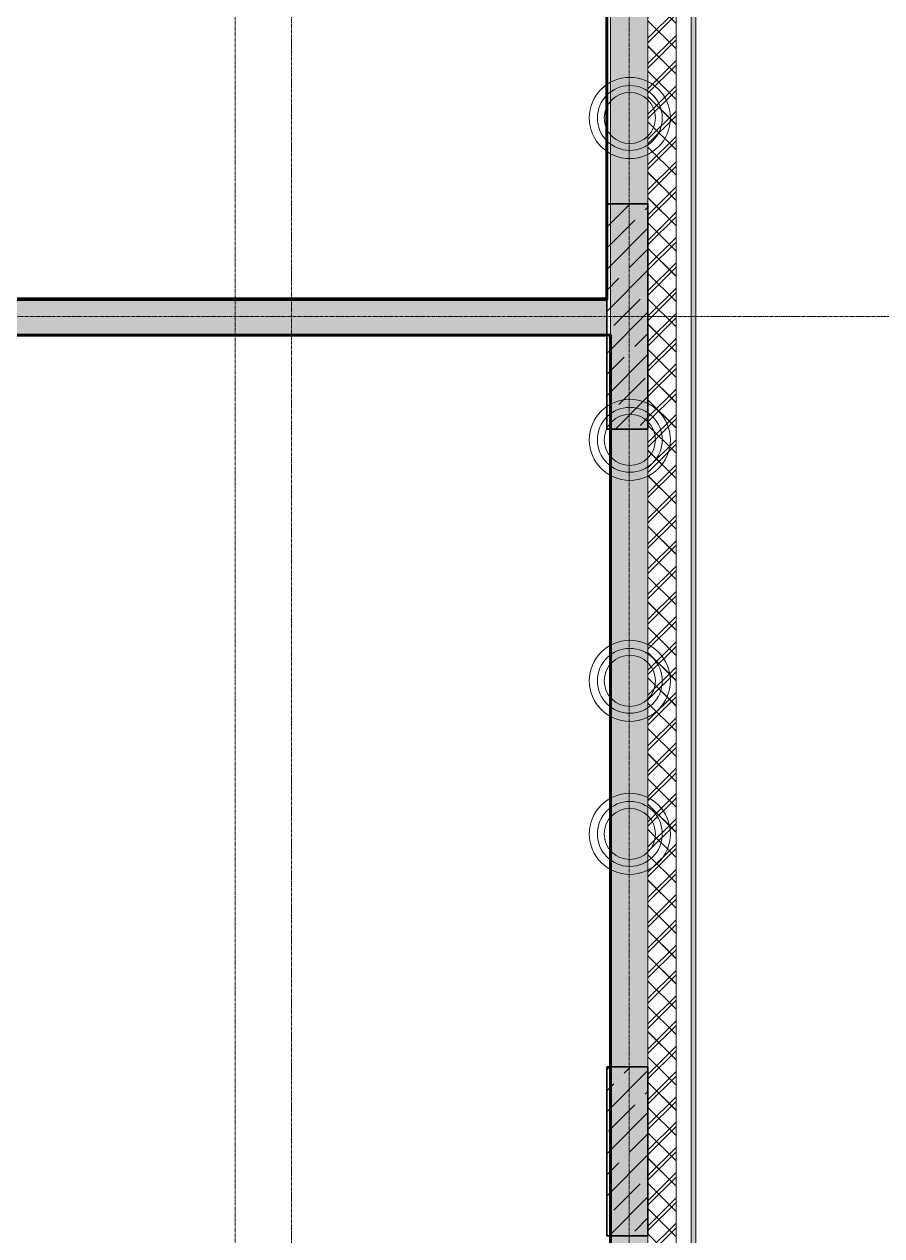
# Model space of a CAD drawing. Header units: millimetres. Extents: x 470010 to 1231400, y -134005 to 421770.
# Drawn here: x 689748 to 694320, y -55611 to -49154 of the extents above; entities that cross this region are included whole.
import ezdxf
from ezdxf.enums import TextEntityAlignment as Align

# ---------------------------------------------------------------- set-up
doc = ezdxf.new("R2010")
doc.units = ezdxf.units.MM
for name, pattern in [('CENTER2', [28.575, 19.05, -3.175, 3.175, -3.175]), ('DASHED', [19.05, 12.7, -6.35]), ('HIDDEN2', [4.7625, 3.175, -1.5875])]:
    doc.linetypes.add(name, pattern=pattern)
doc.layers.get('Defpoints').update_dxf_attribs({"color": 140})
for name, color, linetype, lineweight in [('0) шп потолок', 3, 'Continuous', 60), ('АР_Колонны', 70, 'Continuous', 30), ('АР_Стены ЖБ', 7, 'Continuous', 35), ('АР_Стены ПЕНОблок', 52, 'Continuous', 20), ('АР_Тонкая', 254, 'Continuous', 5), ('АР_Утеплитель', 31, 'Continuous', 0), ('АР_Штриховка', 8, 'Continuous', 0)]:
    doc.layers.add(name, color=color, linetype=linetype, lineweight=lineweight)
doc.layers.add('АР_Делит', color=120, linetype='Continuous', lineweight=0, plot=False)
doc.layers.add('РД_Оси_100', color=7, linetype='Continuous', lineweight=0, true_color=0x525252)
doc.styles.add('style1', font='ARIALN.TTF')

# ---------------------------------------------------------------- blocks, each defined once
blk = doc.blocks.new('СОШ_2200_АР_ОСИ_М100_28.05.24')
at = {"layer": 'АР_Делит', "color": 251, "linetype": 'DASHED', "true_color": 0x636466}
blk.add_lwpolyline([(114955, 135155), (114955, -355), (93595.036, -355), (93595.036, 13855), (94145, 13855), (94145, 68320), (66055, 68320), (66055, 13857.73), (83455, 13857.73), (83455, -355), (45245, -355), (45245, 13145), (44695, 13145), (44695, 26755), (45245, 26755), (45245, 68320), (20455, 68320), (20455, 26755), (27955, 26755), (27955, 13145), (-355, 13145), (-355, 100855)], dxfattribs=at)
at = {"layer": 'РД_Оси_100', "color": 251, "linetype": 'CENTER2', "true_color": 0x636466}
for p, q in [((20100, -6155), (20100, 139938.679)), ((29555, 42900), (-5954.958, 42900))]:
    blk.add_line(p, q, dxfattribs=at)
for points in [[(17850, 139938.679), (18000, 139538.679), (18000, -6194.092)], [(18300, -6196.31), (18300, 139538.679), (18450, 139938.679)]]:
    blk.add_lwpolyline(points, dxfattribs=at)
blk = doc.blocks.new('A$C9108343f')
at = {"layer": 'АР_Штриховка', "linetype": 'Continuous', "lineweight": 0, "true_color": 0x000000}
h = blk.add_hatch(dxfattribs=at)
h.set_pattern_fill('AR-CONC', color=18, angle=-360, style=0)
h.set_pattern_definition([(50, (-63444.08, -115658.25), (182.18467, -15.93909), [19.05, -209.55]), (355, (-63444.08, -115658.25), (-35.24342, 191.05685), [15.24, -167.64058]), (100.45144, (-63428.9, -115659.58), (146.94125, 175.11775), [16.19001, -178.09024]), (46.1842, (-63444.08, -115607.45), (271.07904, -42.04233), [28.575, -314.325]), (96.63556, (-63421.5, -115610.95), (237.40413, 247.42612), [24.28502, -267.1356]), (351.18415, (-63444.08, -115607.45), (237.40413, 247.42612), [22.85997, -251.45973]), (21, (-63418.68, -115620.15), (151.61439, -102.2652), [19.05, -209.55]), (326, (-63418.68, -115620.15), (61.80203, 184.18797), [15.24, -167.64]), (71.451445, (-63406.05, -115628.67), (213.41642, 81.92277), [16.19001, -178.08994]), (37.5, (-63444.08, -115658.25), (3.088603, 84.555039), [0, -165.608, 0, -170.18, 0, -168.275]), (7.5, (-63444.08, -115658.25), (66.819663, 100.180575), [0, -97.028, 0, -161.798, 0, -64.135]), (327.5, (-63500.725, -115658.25), (135.590595, -5.728744), [0, -63.5, 0, -198.12, 0, -262.89]), (317.5, (-63526.13, -115658.25), (148.12918, 25.42649), [0, -82.55, 0, -131.572, 0, -186.69])])
h.paths.add_polyline_path([(27355, 75330), (27155, 75530), (27155, 40455), (27355, 40455)], flags=0)
h = blk.add_hatch(dxfattribs=at)
h.set_pattern_fill('ANSI37', color=18, scale=30, angle=-360, style=0)
h.set_pattern_definition([(45, (-63444.08, -115658.25), (-67.35192, 67.35192), []), (135, (-63444.08, -115658.25), (-67.35192, -67.35192), [])])
h.paths.add_polyline_path([(27505, 75180), (27355, 75330), (27355, 40455), (27505, 40455)], flags=0)
h = blk.add_hatch(dxfattribs=at)
h.set_pattern_fill('_U', color=18, angle=-360, style=0, pattern_type=0)
h.set_pattern_definition([(360, (-63444.0831, -115658.2497), (7e-16, 1), [])])
h.paths.add_polyline_path([(27610, 75075), (27585, 75100), (27585, 40455), (27610, 40455)], flags=0)
h = blk.add_hatch(dxfattribs=at)
h.set_pattern_fill('AR-CONC', color=18, angle=405, style=0)
h.set_pattern_definition([(95, (-63444.08, -115658.25), (140.09465, 117.55338), [19.05, -209.55]), (40, (-63444.08, -115658.25), (-160.01845, 110.17673), [15.24, -167.64058]), (145.45144, (-63432.4, -115648.45), (-19.9238, 227.7301), [16.19, -178.09024]), (91.1842, (-63480, -115622.33), (221.41024, 161.9534), [28.575, -314.325]), (141.63556, (-63461.55, -115608.83), (-7.0866, 342.82676), [24.28502, -267.1356]), (36.18415, (-63480, -115622.33), (-7.0866, 342.82676), [22.85997, -251.45973]), (66, (-63453.06, -115613.35), (179.51998, 34.89515), [19.05, -209.55]), (11, (-63453.06, -115613.35), (-86.53993, 173.9412), [15.24, -167.64]), (116.45145, (-63438.1, -115610.44), (92.98005, 208.83634), [16.19, -178.08994]), (82.5, (-63444.08, -115658.25), (-57.60547, 61.973414), [0, -165.608, 0, -170.18, 0, -168.275]), (52.5, (-63444.08, -115658.25), (-23.589727, 118.087), [0, -97.028, 0, -161.798, 0, -64.135]), (12.5, (-63484.135, -115698.3), (99.927863, 91.826196), [0, -63.5, 0, -198.12, 0, -262.89]), (2.5, (-63502.1, -115716.26), (86.763904, 122.72239), [0, -82.55, 0, -131.572, 0, -186.69])])
h.paths.add_polyline_path([(27135, 49555), (27135, 49755), (19565, 49755), (19565, 49555)], flags=0)
at = {"layer": '0) шп потолок'}
blk.add_lwpolyline([(19565, 56775), (19565, 49744.6), (27135, 49744.6), (27135, 58855), (20995, 58855)], dxfattribs=at)
blk.add_lwpolyline([(27155, 40455), (19565, 40455), (19565, 49555), (27155, 49555)], close=True, dxfattribs=at)
at = {"layer": 'АР_Делит', "color": 18, "true_color": 0x000000}
for centre, radius in [((27258.3, 50712.7), 216.3), ((27258.3, 50712.7), 173), ((27258.3, 50712.7), 136.2), ((27258.3, 48997.3), 216.3), ((27258.3, 48997.3), 173), ((27258.3, 48997.3), 136.2), ((27258.3, 47712.7), 216.3), ((27258.3, 47712.7), 173), ((27258.3, 47712.7), 136.2), ((27258.3, 46896.9), 216.3), ((27258.3, 46896.9), 173), ((27258.3, 46896.9), 136.2)]:
    blk.add_circle(centre, radius, dxfattribs=at)
at = {"layer": 'АР_Колонны', "color": 18, "linetype": 'HIDDEN2', "lineweight": 25, "true_color": 0x000000}
for p, q in [((27135, 50255), (27355, 50255)), ((27135, 49055), (27135, 50255)), ((27355, 50255), (27355, 49055)), ((27355, 49055), (27135, 49055)), ((27135, 45655), (27355, 45655)), ((27135, 44755), (27135, 45655)), ((27355, 45655), (27355, 44755)), ((27355, 44755), (27135, 44755))]:
    blk.add_line(p, q, dxfattribs=at)
at = {"layer": 'АР_Колонны', "color": 18, "linetype": 'Continuous', "lineweight": 15, "true_color": 0x000000}
for p, q in [((27355, 50255), (27135, 50255)), ((27135, 50255), (27135, 49055)), ((27355, 50255), (27135, 50255)), ((27135, 50255), (27135, 49055)), ((27355, 49055), (27355, 50255)), ((27355, 49055), (27355, 50255)), ((27135, 49055), (27355, 49055)), ((27135, 49055), (27355, 49055)), ((27355, 45655), (27135, 45655)), ((27135, 45655), (27135, 44755)), ((27355, 45655), (27135, 45655)), ((27135, 45655), (27135, 44755)), ((27355, 44755), (27355, 45655)), ((27355, 44755), (27355, 45655)), ((27135, 44755), (27355, 44755)), ((27135, 44755), (27355, 44755))]:
    blk.add_line(p, q, dxfattribs=at)
at = {"layer": 'АР_Стены ЖБ', "color": 18, "linetype": 'Continuous', "lineweight": 30, "true_color": 0x000000}
for p, q in [((27355, 50255), (27135, 50255)), ((27135, 50255), (27135, 49055)), ((27355, 49055), (27355, 50255)), ((27135, 49055), (27355, 49055)), ((27355, 45655), (27135, 45655)), ((27135, 45655), (27135, 44755)), ((27355, 44755), (27355, 45655)), ((27135, 44755), (27355, 44755))]:
    blk.add_line(p, q, dxfattribs=at)
at = {"layer": 'АР_Стены ПЕНОблок', "color": 18, "linetype": 'Continuous', "lineweight": 20, "true_color": 0x000000}
for p, q in [((27155, 75530), (27155, 40455)), ((27355, 40455), (27355, 75330)), ((27135, 49755), (19565, 49755)), ((27135, 49555), (27135, 49755)), ((19565, 49555), (27135, 49555))]:
    blk.add_line(p, q, dxfattribs=at)
at = {"layer": 'АР_Тонкая', "color": 18, "linetype": 'Continuous', "lineweight": 5, "true_color": 0x000000}
for p, q in [((27505, 75180), (27505, 40455)), ((27585, 40455), (27585, 75100)), ((27585, 75100), (27585, 40455)), ((27610, 40455), (27610, 75075))]:
    blk.add_line(p, q, dxfattribs=at)
at = {"layer": 'АР_Утеплитель', "color": 18, "linetype": 'Continuous', "lineweight": 0, "true_color": 0x000000}
for p, q in [((27355, 75330), (27355, 40455)), ((27505, 40455), (27505, 75180))]:
    blk.add_line(p, q, dxfattribs=at)
at = {"layer": 'АР_Штриховка', "color": 18, "linetype": 'Continuous', "lineweight": 5, "true_color": 0x000000}
for p, q in [((27135, 50130.4), (27259.5, 50255)), ((27135, 50242.7), (27147.3, 50255)), ((27312.6, 50195.9), (27312.6, 50195.9)), ((27340.7, 50223.9), (27355, 50238.2)), ((27135, 49905.9), (27355, 50125.9)), ((27144.3, 50027.5), (27284.6, 50167.8)), ((27256.5, 49915.2), (27355, 50013.7)), ((27135, 49681.4), (27355, 49901.4)), ((27135, 49793.7), (27200.4, 49859.1)), ((27228.4, 49887.2), (27228.4, 49887.2)), ((27172.3, 49606.5), (27312.6, 49746.8)), ((27340.7, 49774.9), (27340.7, 49774.9)), ((27135, 49456.9), (27355, 49676.9)), ((27144.3, 49578.5), (27144.3, 49578.5)), ((27284.6, 49494.3), (27355, 49564.7)), ((27256.5, 49466.2), (27256.5, 49466.2)), ((27135, 49232.4), (27355, 49452.4)), ((27135, 49344.7), (27228.4, 49438.1)), ((27200.4, 49185.6), (27340.7, 49325.9)), ((27182.1, 49055), (27355, 49227.9)), ((27172.3, 49157.5), (27172.3, 49157.5)), ((27135, 49120.2), (27144.3, 49129.5)), ((27312.6, 49073.3), (27355, 49115.7)), ((27135, 45640.3), (27149.6, 45655)), ((27228.4, 45621.5), (27261.9, 45655)), ((27135, 45415.8), (27355, 45635.8)), ((27200.4, 45593.5), (27200.4, 45593.5)), ((27135, 45528.1), (27172.3, 45565.4)), ((27312.6, 45481.2), (27312.6, 45481.2)), ((27340.7, 45509.3), (27355, 45523.5)), ((27135, 45191.3), (27355, 45411.3)), ((27144.3, 45312.8), (27284.6, 45453.2)), ((27256.5, 45200.6), (27355, 45299)), ((27135, 44966.8), (27355, 45186.8)), ((27135, 45079), (27200.4, 45144.5)), ((27228.4, 45172.5), (27228.4, 45172.5)), ((27172.3, 44891.9), (27312.6, 45032.2)), ((27340.7, 45060.3), (27340.7, 45060.3)), ((27147.7, 44755), (27355, 44962.3)), ((27144.3, 44863.8), (27144.3, 44863.8)), ((27284.6, 44779.6), (27355, 44850))]:
    blk.add_line(p, q, dxfattribs=at)
at = {"layer": 'РД_Оси_100'}
blk.add_blockref('СОШ_2200_АР_ОСИ_М100_28.05.24', (7155, 6755), dxfattribs=at)
at = {"layer": 'Defpoints', "color": 18, "true_color": 0x000000, "style": 'style1'}
for p in [(143949.3, 316089.1), (143975, 281639.5), (143890.4, 273244.7), (143840, 264276.8), (143967.8, 254892.4), (12252, 104178.1), (12382.6, 96023.1)]:
    blk.add_attdef('АР-ПОМЕЩЕНИЕ:НАИМЕНОВАНИЕ', text='', height=100, dxfattribs=at).set_placement(p, align=Align.MIDDLE)
at = {"layer": 'Defpoints', "color": 18, "true_color": 0x000000, "style": 'style1', "flags": 8}
for p in [(143951.3, 279099.1), (143848.3, 269251.1), (143875.3, 260094.2), (144049.7, 250824.7), (163419.3, 238153.4), (155897.5, 237966), (183037.2, 237966), (143342.9, 237876.2)]:
    blk.add_attdef('АР-ПОМЕЩЕНИЕ:НАИМЕНОВАНИЕ', text='', height=100, dxfattribs=at).set_placement(p, align=Align.MIDDLE)

msp = doc.modelspace()

# ---------------------------------------------------------------- hatches: boundary and pattern name
at = {"layer": 'АР_Штриховка', "linetype": 'Continuous', "lineweight": 0, "true_color": 0x000000}
h = msp.add_hatch(dxfattribs=at)
h.set_pattern_fill('AR-CONC', color=18, angle=-360, style=0)
h.set_pattern_definition([(50, (602274.53, -216024.49), (182.18467, -15.93909), [19.05, -209.55]), (355, (602274.53, -216024.5), (-35.24342, 191.05685), [15.24, -167.64058]), (100.45144, (602289.71, -216025.82), (146.94125, 175.11775), [16.19001, -178.09024]), (46.1842, (602274.53, -215973.7), (271.07904, -42.04233), [28.575, -314.325]), (96.63556, (602297.12, -215977.2), (237.40413, 247.42612), [24.28502, -267.1356]), (351.18415, (602274.53, -215973.7), (237.40413, 247.42612), [22.85997, -251.45973]), (21, (602299.93, -215986.39), (151.61439, -102.2652), [19.05, -209.55]), (326, (602299.93, -215986.4), (61.80203, 184.18797), [15.24, -167.64]), (71.451445, (602312.56, -215994.91), (213.41642, 81.92277), [16.19001, -178.08994]), (37.5, (602274.53, -216024.49), (3.088603, 84.555039), [0, -165.608, 0, -170.18, 0, -168.275]), (7.5, (602274.53, -216024.49), (66.819663, 100.180575), [0, -97.028, 0, -161.798, 0, -64.135]), (327.5, (602217.89, -216024.49), (135.590595, -5.728744), [0, -63.5, 0, -198.12, 0, -262.89]), (317.5, (602192.49, -216024.49), (148.12918, 25.42649), [0, -82.55, 0, -131.572, 0, -186.69])])
h.paths.add_polyline_path([(693073.57, -25036.238), (692873.57, -24836.238), (692873.57, -59911.242), (693073.57, -59911.242)], flags=0)
h = msp.add_hatch(dxfattribs=at)
h.set_pattern_fill('ANSI37', color=18, scale=30, angle=-360, style=0)
h.set_pattern_definition([(45, (602274.53, -216024.49), (-67.35192, 67.35192), []), (135, (602274.53, -216024.49), (-67.35192, -67.35192), [])])
h.paths.add_polyline_path([(693223.57, -25186.238), (693073.57, -25036.238), (693073.57, -59911.242), (693223.57, -59911.242)], flags=0)
h = msp.add_hatch(dxfattribs=at)
h.set_pattern_fill('_U', color=18, angle=-360, style=0, pattern_type=0)
h.set_pattern_definition([(360, (602274.5291, -216024.4918), (7e-16, 1), [])])
h.paths.add_polyline_path([(693328.57, -25291.238), (693303.57, -25266.238), (693303.57, -59911.242), (693328.57, -59911.242)], flags=0)
h = msp.add_hatch(dxfattribs=at)
h.set_pattern_fill('AR-CONC', color=18, angle=405, style=0)
h.set_pattern_definition([(95, (602274.53, -216024.49), (140.09465, 117.55338), [19.05, -209.55]), (40, (602274.53, -216024.5), (-160.01845, 110.17673), [15.24, -167.64058]), (145.45144, (602286.2, -216014.7), (-19.9238, 227.7301), [16.19, -178.09024]), (91.1842, (602238.6, -215988.57), (221.41024, 161.9534), [28.575, -314.325]), (141.63556, (602257.06, -215975.07), (-7.0866, 342.82676), [24.28502, -267.1356]), (36.18415, (602238.6, -215988.57), (-7.0866, 342.82676), [22.85997, -251.45973]), (66, (602265.55, -215979.59), (179.51998, 34.89515), [19.05, -209.55]), (11, (602265.55, -215979.59), (-86.53993, 173.9412), [15.24, -167.64]), (116.45145, (602280.51, -215976.68), (92.98005, 208.83634), [16.19, -178.08994]), (82.5, (602274.53, -216024.49), (-57.60547, 61.973414), [0, -165.608, 0, -170.18, 0, -168.275]), (52.5, (602274.53, -216024.49), (-23.589727, 118.087), [0, -97.028, 0, -161.798, 0, -64.135]), (12.5, (602234.48, -216064.544), (99.927863, 91.826196), [0, -63.5, 0, -198.12, 0, -262.89]), (2.5, (602216.52, -216082.5), (86.763904, 122.72239), [0, -82.55, 0, -131.572, 0, -186.69])])
h.paths.add_polyline_path([(692853.57, -50811.242), (692853.57, -50611.242), (685283.57, -50611.242), (685283.57, -50811.242)], flags=0)

# ---------------------------------------------------------------- linework, layer by layer
at = {"layer": '0) шп потолок'}
msp.add_lwpolyline([(685283.57, -43591.242), (685283.57, -50621.601), (692853.57, -50621.601), (692853.57, -41511.242), (686713.57, -41511.242)], dxfattribs=at)
msp.add_lwpolyline([(692873.57, -59911.242), (685283.57, -59911.242), (685283.57, -50811.242), (692873.57, -50811.242)], close=True, dxfattribs=at)
at = {"layer": 'АР_Делит', "color": 18, "true_color": 0x000000}
for centre, radius in [((692976.957, -49653.536), 216.336), ((692976.957, -49653.536), 173.036), ((692976.957, -49653.536), 136.212), ((692976.957, -51368.948), 216.336), ((692976.957, -51368.948), 173.036), ((692976.957, -51368.948), 136.212), ((692976.957, -52653.536), 216.336), ((692976.957, -52653.536), 173.036), ((692976.957, -52653.536), 136.212), ((692976.957, -53469.322), 216.336), ((692976.957, -53469.322), 173.036), ((692976.957, -53469.322), 136.212)]:
    msp.add_circle(centre, radius, dxfattribs=at)
at = {"layer": 'АР_Колонны', "color": 18, "linetype": 'HIDDEN2', "lineweight": 25, "true_color": 0x000000}
for p, q in [((692853.57, -50111.242), (693073.57, -50111.242)), ((692853.57, -51311.242), (692853.57, -50111.242)), ((693073.57, -50111.242), (693073.57, -51311.242)), ((693073.57, -51311.242), (692853.57, -51311.242)), ((692853.57, -54711.242), (693073.57, -54711.242)), ((692853.57, -55611.242), (692853.57, -54711.242)), ((693073.57, -54711.242), (693073.57, -55611.242)), ((693073.57, -55611.242), (692853.57, -55611.242))]:
    msp.add_line(p, q, dxfattribs=at)
at = {"layer": 'АР_Колонны', "color": 18, "linetype": 'Continuous', "lineweight": 15, "true_color": 0x000000}
for p, q in [((693073.57, -50111.242), (692853.57, -50111.242)), ((692853.57, -50111.242), (692853.57, -51311.242)), ((693073.57, -50111.242), (692853.57, -50111.242)), ((692853.57, -50111.242), (692853.57, -51311.242)), ((693073.57, -51311.242), (693073.57, -50111.242)), ((693073.57, -51311.242), (693073.57, -50111.242)), ((692853.57, -51311.242), (693073.57, -51311.242)), ((692853.57, -51311.242), (693073.57, -51311.242)), ((693073.57, -54711.242), (692853.57, -54711.242)), ((692853.57, -54711.242), (692853.57, -55611.242)), ((693073.57, -54711.242), (692853.57, -54711.242)), ((692853.57, -54711.242), (692853.57, -55611.242)), ((693073.57, -55611.242), (693073.57, -54711.242)), ((693073.57, -55611.242), (693073.57, -54711.242)), ((692853.57, -55611.242), (693073.57, -55611.242)), ((692853.57, -55611.242), (693073.57, -55611.242))]:
    msp.add_line(p, q, dxfattribs=at)
at = {"layer": 'АР_Стены ЖБ', "color": 18, "linetype": 'Continuous', "lineweight": 30, "true_color": 0x000000}
for p, q in [((693073.57, -50111.242), (692853.57, -50111.242)), ((692853.57, -50111.242), (692853.57, -51311.242)), ((693073.57, -51311.242), (693073.57, -50111.242)), ((692853.57, -51311.242), (693073.57, -51311.242)), ((693073.57, -54711.242), (692853.57, -54711.242)), ((692853.57, -54711.242), (692853.57, -55611.242)), ((693073.57, -55611.242), (693073.57, -54711.242)), ((692853.57, -55611.242), (693073.57, -55611.242))]:
    msp.add_line(p, q, dxfattribs=at)
at = {"layer": 'АР_Стены ПЕНОблок', "color": 18, "linetype": 'Continuous', "lineweight": 20, "true_color": 0x000000}
for p, q in [((692873.57, -24836.238), (692873.57, -59911.242)), ((693073.57, -59911.242), (693073.57, -25036.238)), ((692853.57, -50611.242), (685283.57, -50611.242)), ((692853.57, -50811.242), (692853.57, -50611.242)), ((685283.57, -50811.242), (692853.57, -50811.242))]:
    msp.add_line(p, q, dxfattribs=at)
at = {"layer": 'АР_Тонкая', "color": 18, "linetype": 'Continuous', "lineweight": 5, "true_color": 0x000000}
for p, q in [((693223.57, -25186.238), (693223.57, -59911.242)), ((693303.57, -59911.242), (693303.57, -25266.238)), ((693303.57, -25266.238), (693303.57, -59911.242)), ((693328.57, -59911.242), (693328.57, -25291.238))]:
    msp.add_line(p, q, dxfattribs=at)
at = {"layer": 'АР_Утеплитель', "color": 18, "linetype": 'Continuous', "lineweight": 0, "true_color": 0x000000}
for p, q in [((693073.57, -25036.238), (693073.57, -59911.242)), ((693223.57, -59911.242), (693223.57, -25186.238))]:
    msp.add_line(p, q, dxfattribs=at)
at = {"layer": 'АР_Штриховка', "color": 18, "linetype": 'Continuous', "lineweight": 5, "true_color": 0x000000}
for p, q in [((692853.57, -50235.806), (692978.134, -50111.242)), ((692853.57, -50123.553), (692865.881, -50111.242)), ((693059.306, -50142.323), (693073.57, -50128.059)), ((692862.863, -50338.766), (693003.179, -50198.45)), ((692853.57, -50460.312), (693073.57, -50240.312)), ((692975.116, -50451.02), (693073.57, -50352.566)), ((692853.57, -50684.819), (693073.57, -50464.819)), ((692853.57, -50572.566), (692918.989, -50507.146)), ((692890.926, -50759.716), (693031.243, -50619.399)), ((692853.57, -50909.325), (693073.57, -50689.325)), ((693003.179, -50871.969), (693073.57, -50801.578)), ((692853.57, -51133.832), (693073.57, -50913.832)), ((692853.57, -51021.578), (692947.053, -50928.096)), ((692918.989, -51180.665), (693059.306, -51040.349)), ((692900.666, -51311.242), (693073.57, -51138.338)), ((692853.57, -51246.085), (692862.863, -51236.792)), ((693031.243, -51292.919), (693073.57, -51250.591)), ((692853.57, -54725.934), (692868.262, -54711.242)), ((692853.57, -54950.44), (693073.57, -54730.44)), ((692947.053, -54744.705), (692980.515, -54711.242)), ((692853.57, -54838.187), (692890.926, -54800.831)), ((693059.306, -54856.958), (693073.57, -54842.694)), ((692862.863, -55053.401), (693003.179, -54913.084)), ((692853.57, -55174.947), (693073.57, -54954.947)), ((692975.116, -55165.654), (693073.57, -55067.2)), ((692853.57, -55399.453), (693073.57, -55179.453)), ((692853.57, -55287.2), (692918.989, -55221.781)), ((692890.926, -55474.35), (693031.243, -55334.034)), ((692866.287, -55611.242), (693073.57, -55403.96)), ((693003.179, -55586.604), (693073.57, -55516.213))]:
    msp.add_line(p, q, dxfattribs=at)

# ---------------------------------------------------------------- block references
msp.add_blockref('A$C9108343f', (665718.612, -100366.242))
at = {"layer": 'РД_Оси_100'}
msp.add_blockref('СОШ_2200_АР_ОСИ_М100_28.05.24', (672873.57, -93611.242), dxfattribs=at)

doc.saveas('drawing.dxf')
